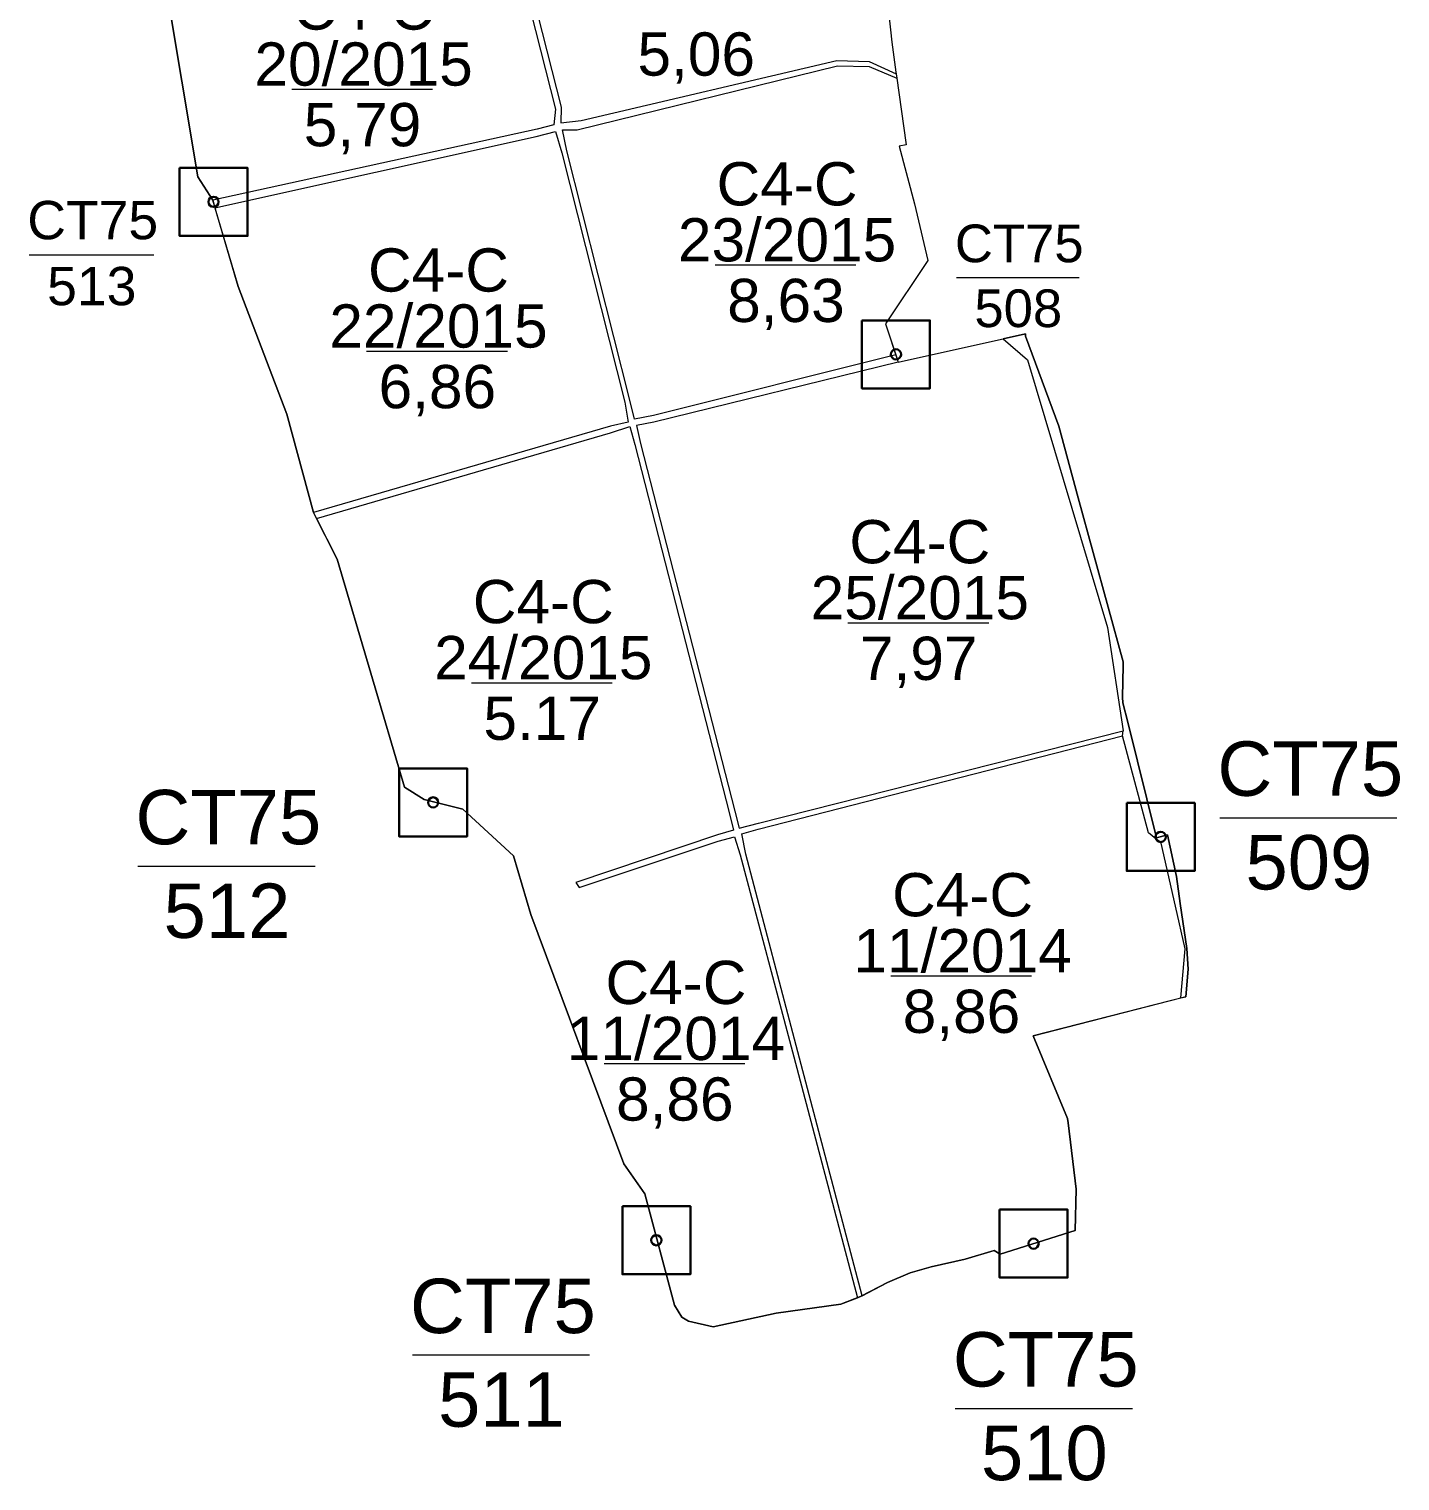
# Model space of a CAD drawing. Header units: metres. Extents: x 414177 to 417612, y 1525362 to 1528489.
# Drawn here: x 416165 to 417174, y 1525362 to 1526430 of the extents above; entities that cross this region are included whole.
import ezdxf
from ezdxf.enums import TextEntityAlignment as Align

# ---------------------------------------------------------------- set-up
doc = ezdxf.new("R2010")
doc.units = ezdxf.units.M
doc.header["$MEASUREMENT"] = 0
doc.layers.add('RanhOne', color=1, linetype='Continuous', lineweight=0)
doc.styles.add('Style-Arial', font='arial.ttf')

# ---------------------------------------------------------------- blocks, each defined once
blk = doc.blocks.new('*U0')
at = {"color": 0, "linetype": 'Continuous', "lineweight": -2, "ltscale": 10, "flags": 128}
blk.add_lwpolyline([(-150, 150), (150, 150), (150, -150), (-150, -150), (-150, 150)], close=True, dxfattribs=at)
at = {"color": 0, "linetype": 'Continuous', "lineweight": -2, "ltscale": 10}
blk.add_circle((-0.02828, 0.016065), 22.5, dxfattribs=at)
blk = doc.blocks.new('*U6')
at = {"layer": 'RanhOne', "color": 3, "linetype": 'Continuous', "lineweight": 13}
blk.add_line((-66.520877, -1.660429), (63.750129, -1.660429), dxfattribs=at)
at = {"layer": 'RanhOne', "color": 3, "linetype": 'Continuous', "lineweight": 13, "style": 'Style-Arial'}
for s, p in [('CT75', (-0.000029, 14.422722)), ('512', (-1.025137, -54.422685))]:
    blk.add_text(s, height=40, dxfattribs=at).set_placement(p, align=Align.CENTER)
blk = doc.blocks.new('*U7')
at = {"layer": 'RanhOne', "color": 3, "linetype": 'Continuous', "lineweight": 13}
blk.add_line((-66.520877, -1.660429), (63.750129, -1.660429), dxfattribs=at)
at = {"layer": 'RanhOne', "color": 3, "linetype": 'Continuous', "lineweight": 13, "style": 'Style-Arial'}
for s, p in [('CT75', (-0.000029, 14.422722)), ('511', (-1.025137, -54.422685))]:
    blk.add_text(s, height=40, dxfattribs=at).set_placement(p, align=Align.CENTER)
blk = doc.blocks.new('*U8')
at = {"layer": 'RanhOne', "color": 3, "linetype": 'Continuous', "lineweight": 13}
blk.add_line((-66.520877, -1.660429), (63.750129, -1.660429), dxfattribs=at)
at = {"layer": 'RanhOne', "color": 3, "linetype": 'Continuous', "lineweight": 13, "style": 'Style-Arial'}
for s, p in [('CT75', (-0.000029, 14.422722)), ('510', (-1.025137, -54.422685))]:
    blk.add_text(s, height=40, dxfattribs=at).set_placement(p, align=Align.CENTER)
blk = doc.blocks.new('*U9')
at = {"layer": 'RanhOne', "color": 3, "linetype": 'Continuous', "lineweight": 13}
blk.add_line((-66.520877, -1.660429), (63.750129, -1.660429), dxfattribs=at)
at = {"layer": 'RanhOne', "color": 3, "linetype": 'Continuous', "lineweight": 13, "style": 'Style-Arial'}
for s, p in [('CT75', (-0.000029, 14.422722)), ('509', (-1.025137, -54.422685))]:
    blk.add_text(s, height=40, dxfattribs=at).set_placement(p, align=Align.CENTER)
blk = doc.blocks.new('*U31')
at = {"layer": 'RanhOne', "color": 3, "linetype": 'Continuous', "lineweight": 13}
blk.add_line((-66.520877, -1.660429), (63.750129, -1.660429), dxfattribs=at)
at = {"layer": 'RanhOne', "color": 3, "linetype": 'Continuous', "lineweight": 13, "style": 'Style-Arial'}
blk.add_text('5,79', height=40, dxfattribs=at).set_placement((-1.025137, -54.422685), align=Align.CENTER)
at = {"layer": 'RanhOne', "color": 3, "linetype": 'Continuous', "lineweight": 13, "insert": (-0.000029, 1.089388), "char_height": 40, "attachment_point": 8, "line_spacing_factor": 0.776524, "style": 'Style-Arial'}
blk.add_mtext('C4-C\\P20/2015', dxfattribs=at)
blk = doc.blocks.new('*U32')
at = {"layer": 'RanhOne', "color": 3, "linetype": 'Continuous', "lineweight": 13}
blk.add_line((-66.520877, -1.660429), (63.750129, -1.660429), dxfattribs=at)
at = {"layer": 'RanhOne', "color": 3, "linetype": 'Continuous', "lineweight": 13, "style": 'Style-Arial'}
blk.add_text('5,06', height=40, dxfattribs=at).set_placement((-1.025137, -54.422685), align=Align.CENTER)
at = {"layer": 'RanhOne', "color": 3, "linetype": 'Continuous', "lineweight": 13, "insert": (-0.000029, 1.089388), "char_height": 40, "attachment_point": 8, "line_spacing_factor": 0.776524, "style": 'Style-Arial'}
blk.add_mtext('C4-C\\P21/2015', dxfattribs=at)
blk = doc.blocks.new('*U33')
at = {"layer": 'RanhOne', "color": 3, "linetype": 'Continuous', "lineweight": 13}
blk.add_line((-66.520877, -1.660429), (63.750129, -1.660429), dxfattribs=at)
at = {"layer": 'RanhOne', "color": 3, "linetype": 'Continuous', "lineweight": 13, "style": 'Style-Arial'}
blk.add_text('6,86', height=40, dxfattribs=at).set_placement((-1.025137, -54.422685), align=Align.CENTER)
at = {"layer": 'RanhOne', "color": 3, "linetype": 'Continuous', "lineweight": 13, "insert": (-0.000029, 1.089388), "char_height": 40, "attachment_point": 8, "line_spacing_factor": 0.776524, "style": 'Style-Arial'}
blk.add_mtext('C4-C\\P22/2015', dxfattribs=at)
blk = doc.blocks.new('*U34')
at = {"layer": 'RanhOne', "color": 3, "linetype": 'Continuous', "lineweight": 13}
blk.add_line((-66.520877, -1.660429), (63.750129, -1.660429), dxfattribs=at)
at = {"layer": 'RanhOne', "color": 3, "linetype": 'Continuous', "lineweight": 13, "style": 'Style-Arial'}
blk.add_text('8,63', height=40, dxfattribs=at).set_placement((-1.025137, -54.422685), align=Align.CENTER)
at = {"layer": 'RanhOne', "color": 3, "linetype": 'Continuous', "lineweight": 13, "insert": (-0.000029, 1.089388), "char_height": 40, "attachment_point": 8, "line_spacing_factor": 0.776524, "style": 'Style-Arial'}
blk.add_mtext('C4-C\\P23/2015', dxfattribs=at)
blk = doc.blocks.new('*U35')
at = {"layer": 'RanhOne', "color": 3, "linetype": 'Continuous', "lineweight": 13}
blk.add_line((-66.520877, -1.660429), (63.750129, -1.660429), dxfattribs=at)
at = {"layer": 'RanhOne', "color": 3, "linetype": 'Continuous', "lineweight": 13, "style": 'Style-Arial'}
blk.add_text('5.17', height=40, dxfattribs=at).set_placement((-1.025137, -54.422685), align=Align.CENTER)
at = {"layer": 'RanhOne', "color": 3, "linetype": 'Continuous', "lineweight": 13, "insert": (-0.000029, 1.089388), "char_height": 40, "attachment_point": 8, "line_spacing_factor": 0.776524, "style": 'Style-Arial'}
blk.add_mtext('C4-C\\P24/2015', dxfattribs=at)
blk = doc.blocks.new('*U36')
at = {"layer": 'RanhOne', "color": 3, "linetype": 'Continuous', "lineweight": 13}
blk.add_line((-66.520877, -1.660429), (63.750129, -1.660429), dxfattribs=at)
at = {"layer": 'RanhOne', "color": 3, "linetype": 'Continuous', "lineweight": 13, "style": 'Style-Arial'}
blk.add_text('7,97', height=40, dxfattribs=at).set_placement((-1.025137, -54.422685), align=Align.CENTER)
at = {"layer": 'RanhOne', "color": 3, "linetype": 'Continuous', "lineweight": 13, "insert": (-0.000029, 1.089388), "char_height": 40, "attachment_point": 8, "line_spacing_factor": 0.776524, "style": 'Style-Arial'}
blk.add_mtext('C4-C\\P25/2015', dxfattribs=at)
blk = doc.blocks.new('*U27')
at = {"layer": 'RanhOne', "color": 3, "linetype": 'Continuous', "lineweight": 13}
blk.add_line((-66.520877, -1.660429), (63.750129, -1.660429), dxfattribs=at)
at = {"layer": 'RanhOne', "color": 3, "linetype": 'Continuous', "lineweight": 13, "style": 'Style-Arial'}
blk.add_text('8,86', height=40, dxfattribs=at).set_placement((-1.025137, -54.422685), align=Align.CENTER)
at = {"layer": 'RanhOne', "color": 3, "linetype": 'Continuous', "lineweight": 13, "insert": (-0.000029, 1.089388), "char_height": 40, "attachment_point": 8, "line_spacing_factor": 0.776524, "style": 'Style-Arial'}
blk.add_mtext('C4-C\\P11/2014', dxfattribs=at)
blk = doc.blocks.new('*U68')
at = {"layer": 'RanhOne', "color": 3, "linetype": 'Continuous', "lineweight": 13}
blk.add_line((-66.520877, -1.660429), (63.750129, -1.660429), dxfattribs=at)
at = {"layer": 'RanhOne', "color": 3, "linetype": 'Continuous', "lineweight": 13, "style": 'Style-Arial'}
for s, p in [('CT75', (-0.000029, 14.422722)), ('513', (-1.025137, -54.422685))]:
    blk.add_text(s, height=40, dxfattribs=at).set_placement(p, align=Align.CENTER)
blk = doc.blocks.new('*U70')
at = {"layer": 'RanhOne', "color": 3, "linetype": 'Continuous', "lineweight": 13}
blk.add_line((-66.520877, -1.660429), (63.750129, -1.660429), dxfattribs=at)
at = {"layer": 'RanhOne', "color": 3, "linetype": 'Continuous', "lineweight": 13, "style": 'Style-Arial'}
for s, p in [('CT75', (-0.000029, 14.422722)), ('508', (-1.025137, -54.422685))]:
    blk.add_text(s, height=40, dxfattribs=at).set_placement(p, align=Align.CENTER)

msp = doc.modelspace()

# ---------------------------------------------------------------- linework, layer by layer
at = {"layer": 'RanhOne', "color": 3, "linetype": 'Continuous', "lineweight": 0}
for p, q in [((416300.419, 1526304.085), (416302.0637, 1526298.515)), ((416804.48, 1526185.02), (416881.7093, 1526202.2215)), ((416802.6687, 1526190.5125), (416804.48, 1526185.02)), ((416374.656, 1526074.427), (416376.858, 1526070.0801)), ((416969.49, 1525910.232), (416969.946, 1525913.893))]:
    msp.add_line(p, q, dxfattribs=at)
at = {"layer": 'RanhOne', "color": 3, "linetype": 'Continuous', "lineweight": 0, "flags": 128}
for points in [[(416571.41, 1526890.09), (416597.99, 1526895.99), (416604.83, 1526867.51), (416608.19, 1526851.75), (416613.25, 1526850.6), (416626.76, 1526835.23), (416627.95, 1526832.51), (416632.69, 1526822.44), (416657.16, 1526763.76), (416665.3, 1526747), (416684.58, 1526729.89), (416720.869, 1526666.131), (416736.6946, 1526654.0963), (416754.86, 1526629.24), (416780.73, 1526538.75), (416796.33, 1526452.07), (416799.72, 1526420.23), (416802.83, 1526398.25), (416803.0053, 1526397.0096)], [(416440.6892, 1526827.2751), (416445.167, 1526810.409), (416497.4869, 1526604.8683), (416556.644, 1526372.467), (416556.389, 1526360.874), (416571.293, 1526362.654), (416759.2752, 1526406.8313), (416783.0535, 1526406.1718), (416803.0053, 1526397.0096)], [(416437.981, 1526823.63), (416441.059, 1526809.844), (416493.4528, 1526603.597), (416552.522, 1526371.072), (416551.183, 1526359.484), (416539.038, 1526356.335), (416300.419, 1526304.085)], [(416288.1268, 1526694.4204), (416288.94, 1526689.25), (416292.76, 1526635.94), (416280.39, 1526599.92), (416265.32, 1526575.44), (416252.07, 1526544.77), (416253.8894, 1526533.9332), (416289.58, 1526321.35), (416300.419, 1526304.085)], [(416802.6687, 1526190.5125), (416624.495, 1526145.721), (416610.597, 1526143.187), (416606.995, 1526157.956), (416560.817, 1526340.283), (416557.582, 1526355.817), (416568.498, 1526355.922), (416759.766, 1526402.9197), (416783.1427, 1526402.2946), (416803.4428, 1526393.9132)], [(416803.4428, 1526393.9132), (416810.37, 1526344.89), (416805.2, 1526343.74), (416816.5, 1526301.5), (416826.34, 1526259.86), (416795.21, 1526213.13), (416802.6687, 1526190.5125)], [(416803.0053, 1526397.0096), (416803.22, 1526395.49), (416803.4428, 1526393.9132)], [(416302.0637, 1526298.515), (416538.387, 1526350.857), (416552.576, 1526354.513), (416557.216, 1526339.026), (416603.466, 1526155.665), (416605.829, 1526140.892), (416592.942, 1526138.065), (416374.656, 1526074.427)], [(416302.0637, 1526298.515), (416319.155, 1526240.635), (416355.007, 1526146.843), (416374.656, 1526074.427)], [(417012.3219, 1525717.5452), (417016, 1525718.49), (417017.87, 1525738.81), (417016.791, 1525753.799), (417011.86, 1525786.96), (417009.23, 1525806.9), (417002.44, 1525837.38), (416994.39, 1525835.2), (416973.5, 1525920.23), (416969.74, 1525934.66), (416969.53, 1525938.75), (416970, 1525961.7), (416970.05, 1525964.8), (416936.85, 1526085.35), (416922.75, 1526137.99), (416898.09, 1526204.14), (416898.09, 1526205.87), (416881.7093, 1526202.2215)], [(416881.7093, 1526202.2215), (416899.657, 1526186.76), (416958.451, 1525989.914), (416969.946, 1525913.893)], [(416804.48, 1526185.02), (416624.748, 1526140.878), (416612.192, 1526138.394), (416614.954, 1526125.312), (416684.476, 1525854.849), (416687.693, 1525842.344), (416701.834, 1525846.036), (416969.946, 1525913.893)], [(416376.858, 1526070.0801), (416592.837, 1526133.157), (416607.16, 1526137.6), (416610.801, 1526124.461), (416680.453, 1525853.018), (416683.315, 1525840.943), (416671.703, 1525837.487), (416567.5129, 1525802.3372), (416570.0376, 1525798.8088), (416672.219, 1525832.855), (416684.208, 1525836.052), (416688.406, 1525822.88), (416727.7559, 1525674.1654), (416774.6036, 1525497.1146)], [(416376.858, 1526070.0801), (416392.025, 1526040.14), (416441.374, 1525872.539), (416455.924, 1525863.348), (416484.389, 1525856.396), (416521.562, 1525821.947), (416534.474, 1525778.807), (416602.832, 1525595.6831), (416618.225, 1525573.517), (416640.063, 1525491.648), (416645.392, 1525482.756), (416650.335, 1525480.005), (416668.491, 1525475.644), (416714.74, 1525485.77), (416762.41, 1525492.32), (416774.6036, 1525497.1146)], [(416778.0959, 1525498.6556), (416731.9616, 1525673.4034), (416692.377, 1525823.342), (416689.507, 1525838.343), (416701.62, 1525841.776), (416969.49, 1525910.232)], [(417012.3219, 1525717.5452), (417015.587, 1525753.6627), (417008.52, 1525785.023), (416997.867, 1525831.256), (416988.669, 1525839.031), (416969.49, 1525910.232)], [(416778.0959, 1525498.6556), (416796.59, 1525508.38), (416813.31, 1525515.43), (416828.73, 1525519.94), (416853.87, 1525525.59), (416875.21, 1525531.76), (416879.56, 1525529.2), (416934.59, 1525546.58), (416935.49, 1525576.96), (416929.6, 1525625.8), (416929.14, 1525628.87), (416903.72, 1525689.65), (417012.3219, 1525717.5452)], [(416774.6036, 1525497.1146), (416776.83, 1525497.99), (416778.0959, 1525498.6556)]]:
    msp.add_lwpolyline(points, dxfattribs=at)
at = {"layer": 'RanhOne', "color": 3, "linetype": 'Continuous', "lineweight": 13, "flags": 128}
for points in [[(417017.87, 1525738.81), (417016, 1525718.49), (416903.72, 1525689.65), (416929.14, 1525628.87), (416929.6, 1525625.8), (416935.49, 1525576.96), (416934.59, 1525546.58), (416879.56, 1525529.2), (416875.21, 1525531.76), (416853.87, 1525525.59), (416828.73, 1525519.94), (416813.31, 1525515.43), (416796.59, 1525508.38), (416776.83, 1525497.99), (416762.41, 1525492.32), (416714.74, 1525485.77), (416668.491, 1525475.644), (416650.335, 1525480.005), (416645.392, 1525482.756), (416640.063, 1525491.648), (416618.225, 1525573.517), (416602.832, 1525595.6831), (416534.474, 1525778.807), (416521.562, 1525821.947), (416484.389, 1525856.396), (416455.924, 1525863.348), (416441.374, 1525872.539), (416392.025, 1526040.14), (416374.656, 1526074.427), (416355.007, 1526146.843), (416319.155, 1526240.635), (416300.419, 1526304.085), (416289.58, 1526321.35), (416253.8894, 1526533.9332)], [(416796.33, 1526452.07), (416799.72, 1526420.23), (416802.83, 1526398.25), (416803.22, 1526395.49), (416810.37, 1526344.89), (416805.2, 1526343.74), (416816.5, 1526301.5), (416826.34, 1526259.86), (416795.21, 1526213.13), (416804.48, 1526185.02), (416898.09, 1526205.87), (416898.09, 1526204.14), (416922.75, 1526137.99), (416936.85, 1526085.35), (416970.05, 1525964.8), (416970, 1525961.7), (416969.53, 1525938.75), (416969.74, 1525934.66), (416973.5, 1525920.23), (416994.39, 1525835.2), (417002.44, 1525837.38), (417009.23, 1525806.9), (417011.86, 1525786.96), (417016.791, 1525753.799), (417017.87, 1525738.81)]]:
    msp.add_lwpolyline(points, dxfattribs=at)

# ---------------------------------------------------------------- block references
at = {"layer": 'RanhOne', "color": 3, "linetype": 'Continuous', "lineweight": 13}
for name, p, xscale, yscale, zscale in [('*U32', (416656.8094, 1526438.931456), 0.794896, 0.794896, 0.794896), ('*U31', (416411.405132, 1526387.022471), 0.794896, 0.794896, 0.794896), ('*U34', (416722.803404, 1526257.784065), 0.794896, 0.794896, 0.794896), ('*U68', (416212.225177, 1526265.226803), 0.704455, 0.704455, 0.704455), ('*U70', (416893.543252, 1526248.497602), 0.692829, 0.692829, 0.692829), ('*U33', (416466.463782, 1526194.412412), 0.794896, 0.794896, 0.794896), ('*U36', (416820.412245, 1525994.641471), 0.794896, 0.794896, 0.794896), ('*U35', (416543.545892, 1525950.597484), 0.794896, 0.794896, 0.794896), ('*U27', (416851.874331, 1525735.096548), 0.794896, 0.794896, 0.794896), ('*U27', (416641.078357, 1525670.603567), 0.794896, 0.794896, 0.794896)]:
    msp.add_blockref(name, p, dxfattribs=dict(at, xscale=xscale, yscale=yscale, zscale=zscale))
at = {"layer": 'RanhOne', "color": 3, "linetype": 'Continuous', "lineweight": 30, "ltscale": 1.666667, "xscale": 0.166667, "yscale": 0.166667, "zscale": 0.166667}
for p in [(416301.045713, 1526302.854323), (416802.89, 1526190.769), (416462.524, 1525861.343), (416997.556, 1525835.949), (416626.666, 1525539.406), (416904.105, 1525536.918)]:
    msp.add_blockref('*U0', p, dxfattribs=at)
at = {"layer": 'RanhOne', "color": 3, "linetype": 'Continuous', "lineweight": 13}
for name, p in [('*U9', (417107.539346, 1525851.746856)), ('*U6', (416311.925484, 1525816.111697)), ('*U7', (416513.817095, 1525456.711644)), ('*U8', (416913.005479, 1525417.416999))]:
    msp.add_blockref(name, p, dxfattribs=at)

doc.saveas('drawing.dxf')
